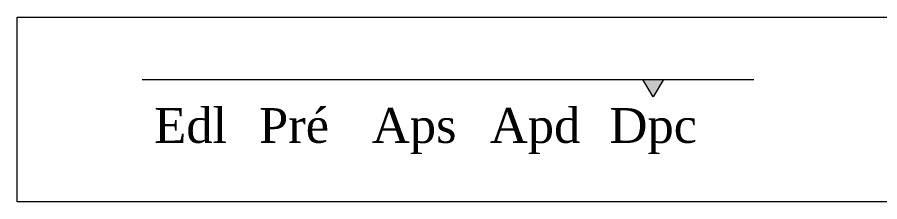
# Model space of a CAD drawing. Header units: millimetres. Extents: x -17502 to -16646, y 1856 to 2034.
# Drawn here: x -16876.54 to -16867.77, y 1856.2 to 1858.07 of the extents above; entities that cross this region are included whole.
import ezdxf

# ---------------------------------------------------------------- set-up
doc = ezdxf.new("R2010")
doc.units = ezdxf.units.MM
doc.layers.get('0').update_dxf_attribs({"lineweight": 9})
doc.styles.get("Standard").update_dxf_attribs({"font": 'times.ttf'})

msp = doc.modelspace()

# ---------------------------------------------------------------- hatches: boundary and pattern name
at = {"lineweight": 9}
msp.add_hatch(color=5, dxfattribs=at).paths.add_polyline_path([(-16870.1769, 1857.4404), (-16869.9686, 1857.4404), (-16870.0727, 1857.2631)])

# ---------------------------------------------------------------- linework, layer by layer
msp.add_lwpolyline([(-16876.5407, 1858.0736), (-16841.413, 1858.0736), (-16841.413, 1856.1968), (-16876.5407, 1856.1968)], close=True, dxfattribs=at)
at = {"color": 5, "lineweight": 9}
msp.add_lwpolyline([(-16875.2693, 1857.4404), (-16869.0482, 1857.4404)], dxfattribs=at)
msp.add_lwpolyline([(-16870.1769, 1857.4404), (-16869.9686, 1857.4404), (-16870.0727, 1857.2631), (-16870.1769, 1857.4404)], close=True, dxfattribs=at)

# ---------------------------------------------------------------- texts
at = {"lineweight": 9, "char_height": 0.3535, "width": 1.3673, "attachment_point": 1}
for s, insert in [('Edl', (-16875.1474, 1857.1494)), ('Pré', (-16874.0813, 1857.1494)), ('Aps', (-16872.9334, 1857.1494)), ('Apd', (-16871.7334, 1857.1494))]:
    msp.add_mtext(s, dxfattribs=dict(at, insert=insert))
at = {"color": 16, "lineweight": 9, "insert": (-16870.516, 1857.1494), "char_height": 0.3535, "width": 1.3673, "attachment_point": 1}
msp.add_mtext('{\\C1;Dpc}', dxfattribs=at)

doc.saveas('drawing.dxf')
